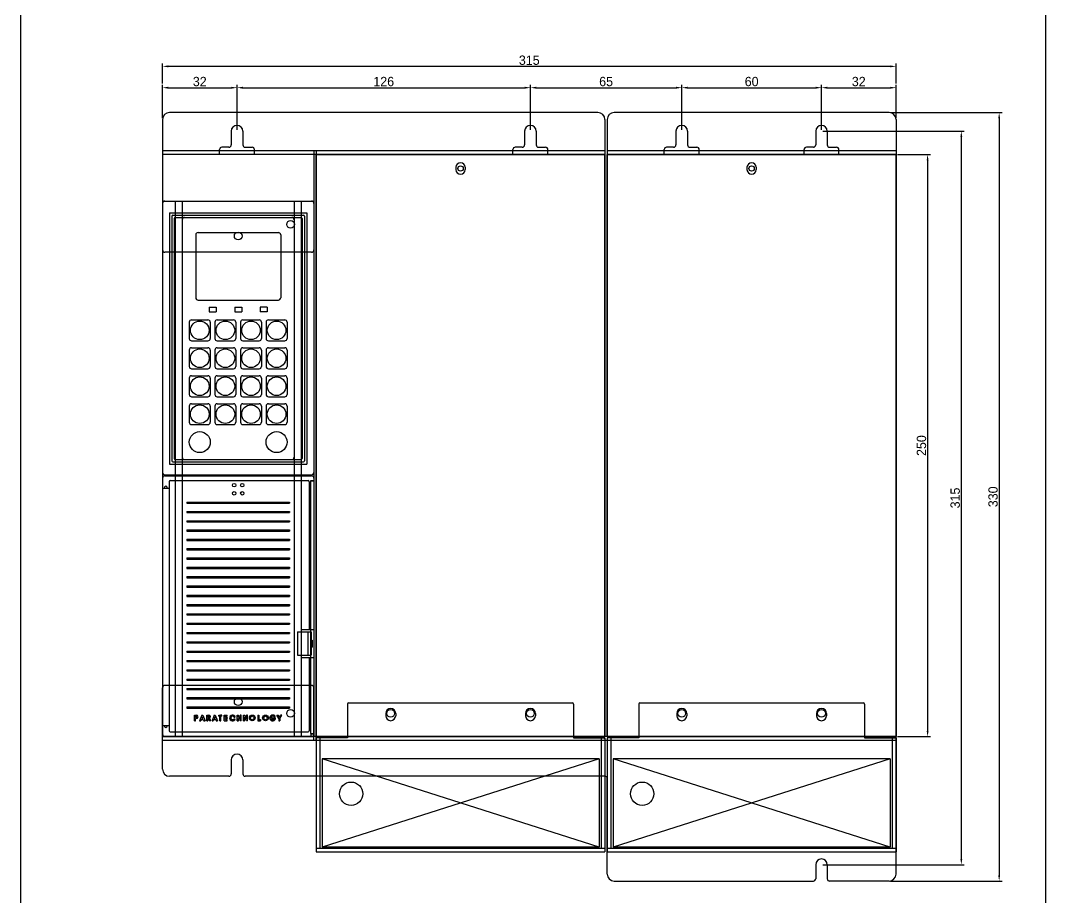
# Model space of a CAD drawing. Header units: millimetres. Extents: x 14468 to 16655, y -2998 to -1717.
# Drawn here: x 15055 to 15495.2, y -2667.4 to -2290.8 of the extents above; entities that cross this region are included whole.
import ezdxf

# ---------------------------------------------------------------- set-up
doc = ezdxf.new("R2010")
doc.units = ezdxf.units.MM
for name, color, linetype in [('CASE', 7, 'Continuous'), ('CASE BRACKET', 7, 'Continuous'), ('CASE COVER', 7, 'Continuous'), ('FAN', 7, 'Continuous'), ('KEYPAD', 1, 'Continuous'), ('PCB BODY', 7, 'Continuous'), ('PCB COVER', 7, 'Continuous'), ('방열판', 7, 'Continuous')]:
    doc.layers.add(name, color=color, linetype=linetype)
doc.dimstyles.get("Standard").update_dxf_attribs({"dimtxt": 4, "dimasz": 2, "dimexe": 0.4, "dimexo": 0.9, "dimgap": 0.9, "dimtad": 1, "dimdsep": 46, "dimtxsty": 'Standard', "dimcen": 0.09, "dimclrd": 6, "dimclre": 6, "dimclrt": 4, "dimadec": 0, "dimazin": 2, "dimtfac": 1, "dimtofl": 0, "dimtmove": 0, "dimatfit": 3, "dimfxl": 1, "dimtolj": 1, "dimtzin": 0, "dimarcsym": 0})

# ---------------------------------------------------------------- blocks, each defined once
blk = doc.blocks.new('*D648')
at = {"color": 6, "lineweight": -2, "transparency": 16777216}
for p, q in [((15399.65, -2338.31), (15460.32, -2338.31)), ((15459.07, -2340.81), (15459.07, -2650.81)), ((15399.65, -2653.31), (15460.32, -2653.31))]:
    blk.add_line(p, q, dxfattribs=at)
at = {"color": 6, "transparency": 16777216}
for points in [[(15458.66, -2340.81), (15459.49, -2340.81), (15459.07, -2338.31)], [(15458.66, -2650.81), (15459.49, -2650.81), (15459.07, -2653.31)]]:
    blk.add_solid(points, dxfattribs=at)
at = {"layer": 'Defpoints', "color": 0, "transparency": 16777216}
for p in [(15399.03, -2338.31), (15399.03, -2653.31), (15459.07, -2653.31)]:
    blk.add_point(p, dxfattribs=at)
at = {"color": 1, "transparency": 16777216, "insert": (15456.45, -2495.81), "char_height": 4, "attachment_point": 5, "rotation": 90}
blk.add_mtext('315', dxfattribs=at)
blk = doc.blocks.new('*D649')
at = {"color": 6, "lineweight": -2, "transparency": 16777216}
for p, q in [((15431.65, -2348.31), (15445.84, -2348.31)), ((15444.59, -2350.81), (15444.59, -2595.81)), ((15431.65, -2598.31), (15445.84, -2598.31))]:
    blk.add_line(p, q, dxfattribs=at)
at = {"color": 6, "transparency": 16777216}
for points in [[(15444.18, -2350.81), (15445.01, -2350.81), (15444.59, -2348.31)], [(15444.18, -2595.81), (15445.01, -2595.81), (15444.59, -2598.31)]]:
    blk.add_solid(points, dxfattribs=at)
at = {"layer": 'Defpoints', "color": 0, "transparency": 16777216}
for p in [(15431.03, -2348.31), (15431.03, -2598.31), (15444.59, -2598.31)]:
    blk.add_point(p, dxfattribs=at)
at = {"color": 1, "transparency": 16777216, "insert": (15441.97, -2473.31), "char_height": 4, "attachment_point": 5, "rotation": 90}
blk.add_mtext('250', dxfattribs=at)
blk = doc.blocks.new('*D650')
at = {"color": 6, "lineweight": -2, "transparency": 16777216}
for p, q in [((15428.65, -2330.31), (15476.58, -2330.31)), ((15475.33, -2332.81), (15475.33, -2657.81)), ((15428.65, -2660.31), (15476.58, -2660.31))]:
    blk.add_line(p, q, dxfattribs=at)
at = {"color": 6, "transparency": 16777216}
for points in [[(15474.92, -2332.81), (15475.75, -2332.81), (15475.33, -2330.31)], [(15474.92, -2657.81), (15475.75, -2657.81), (15475.33, -2660.31)]]:
    blk.add_solid(points, dxfattribs=at)
at = {"layer": 'Defpoints', "color": 0, "transparency": 16777216}
for p in [(15428.03, -2330.31), (15428.03, -2660.31), (15475.33, -2660.31)]:
    blk.add_point(p, dxfattribs=at)
at = {"color": 1, "transparency": 16777216, "insert": (15472.71, -2495.31), "char_height": 4, "attachment_point": 5, "rotation": 90}
blk.add_mtext('330', dxfattribs=at)
blk = doc.blocks.new('*D651')
at = {"color": 6, "lineweight": -2, "transparency": 16777216}
for p, q in [((15116.03, -2332.69), (15116.03, -2318.36)), ((15118.53, -2319.61), (15145.53, -2319.61)), ((15148.03, -2337.69), (15148.03, -2318.36))]:
    blk.add_line(p, q, dxfattribs=at)
at = {"color": 6, "transparency": 16777216}
for points in [[(15118.53, -2319.2), (15118.53, -2320.03), (15116.03, -2319.61)], [(15145.53, -2319.2), (15145.53, -2320.03), (15148.03, -2319.61)]]:
    blk.add_solid(points, dxfattribs=at)
at = {"layer": 'Defpoints', "color": 0, "transparency": 16777216}
for p in [(15148.03, -2319.61), (15116.03, -2333.31), (15148.03, -2338.31)]:
    blk.add_point(p, dxfattribs=at)
at = {"color": 1, "transparency": 16777216, "insert": (15132.03, -2316.99), "char_height": 4, "attachment_point": 5}
blk.add_mtext('32', dxfattribs=at)
blk = doc.blocks.new('*D652')
at = {"color": 6, "lineweight": -2, "transparency": 16777216}
for p, q in [((15148.03, -2337.69), (15148.03, -2318.36)), ((15150.53, -2319.61), (15271.53, -2319.61)), ((15274.03, -2337.69), (15274.03, -2318.36))]:
    blk.add_line(p, q, dxfattribs=at)
at = {"color": 6, "transparency": 16777216}
for points in [[(15150.53, -2319.2), (15150.53, -2320.03), (15148.03, -2319.61)], [(15271.53, -2319.2), (15271.53, -2320.03), (15274.03, -2319.61)]]:
    blk.add_solid(points, dxfattribs=at)
at = {"layer": 'Defpoints', "color": 0, "transparency": 16777216}
for p in [(15274.03, -2319.61), (15148.03, -2338.31), (15274.03, -2338.31)]:
    blk.add_point(p, dxfattribs=at)
at = {"color": 1, "transparency": 16777216, "insert": (15211.03, -2316.99), "char_height": 4, "attachment_point": 5}
blk.add_mtext('126', dxfattribs=at)
blk = doc.blocks.new('*D653')
at = {"color": 6, "lineweight": -2, "transparency": 16777216}
for p, q in [((15399.03, -2337.69), (15399.03, -2318.36)), ((15401.53, -2319.61), (15428.53, -2319.61)), ((15431.03, -2332.69), (15431.03, -2318.36))]:
    blk.add_line(p, q, dxfattribs=at)
at = {"color": 6, "transparency": 16777216}
for points in [[(15401.53, -2319.2), (15401.53, -2320.03), (15399.03, -2319.61)], [(15428.53, -2319.2), (15428.53, -2320.03), (15431.03, -2319.61)]]:
    blk.add_solid(points, dxfattribs=at)
at = {"layer": 'Defpoints', "color": 0, "transparency": 16777216}
for p in [(15431.03, -2319.61), (15431.03, -2333.31), (15399.03, -2338.31)]:
    blk.add_point(p, dxfattribs=at)
at = {"color": 1, "transparency": 16777216, "insert": (15415.03, -2316.99), "char_height": 4, "attachment_point": 5}
blk.add_mtext('32', dxfattribs=at)
blk = doc.blocks.new('*D654')
at = {"color": 6, "lineweight": -2, "transparency": 16777216}
for p, q in [((15116.03, -2317.74), (15116.03, -2309.21)), ((15428.53, -2310.46), (15118.53, -2310.46)), ((15431.03, -2317.74), (15431.03, -2309.21))]:
    blk.add_line(p, q, dxfattribs=at)
at = {"color": 6, "transparency": 16777216}
for points in [[(15118.53, -2310.04), (15118.53, -2310.87), (15116.03, -2310.46)], [(15428.53, -2310.04), (15428.53, -2310.87), (15431.03, -2310.46)]]:
    blk.add_solid(points, dxfattribs=at)
at = {"layer": 'Defpoints', "color": 0, "transparency": 16777216}
for p in [(15116.03, -2310.46), (15116.03, -2318.36), (15431.03, -2318.36)]:
    blk.add_point(p, dxfattribs=at)
at = {"color": 1, "transparency": 16777216, "insert": (15273.53, -2307.83), "char_height": 4, "attachment_point": 5}
blk.add_mtext('315', dxfattribs=at)
blk = doc.blocks.new('*D828')
at = {"color": 6, "lineweight": -2, "transparency": 16777216}
for p, q in [((15274.03, -2337.69), (15274.03, -2318.36)), ((15276.53, -2319.61), (15336.53, -2319.61)), ((15339.03, -2337.69), (15339.03, -2318.36))]:
    blk.add_line(p, q, dxfattribs=at)
at = {"color": 6, "transparency": 16777216}
for points in [[(15276.53, -2319.2), (15276.53, -2320.03), (15274.03, -2319.61)], [(15336.53, -2319.2), (15336.53, -2320.03), (15339.03, -2319.61)]]:
    blk.add_solid(points, dxfattribs=at)
at = {"layer": 'Defpoints', "color": 0, "transparency": 16777216}
for p in [(15339.03, -2319.61), (15274.03, -2338.31), (15339.03, -2338.31)]:
    blk.add_point(p, dxfattribs=at)
at = {"color": 1, "transparency": 16777216, "insert": (15306.53, -2316.99), "char_height": 4, "attachment_point": 5}
blk.add_mtext('65', dxfattribs=at)
blk = doc.blocks.new('*D829')
at = {"color": 6, "lineweight": -2, "transparency": 16777216}
for p, q in [((15339.03, -2337.69), (15339.03, -2318.36)), ((15341.53, -2319.61), (15396.53, -2319.61)), ((15399.03, -2337.69), (15399.03, -2318.36))]:
    blk.add_line(p, q, dxfattribs=at)
at = {"color": 6, "transparency": 16777216}
for points in [[(15341.53, -2319.2), (15341.53, -2320.03), (15339.03, -2319.61)], [(15396.53, -2319.2), (15396.53, -2320.03), (15399.03, -2319.61)]]:
    blk.add_solid(points, dxfattribs=at)
at = {"layer": 'Defpoints', "color": 0, "transparency": 16777216}
for p in [(15399.03, -2319.61), (15339.03, -2338.31), (15399.03, -2338.31)]:
    blk.add_point(p, dxfattribs=at)
at = {"color": 1, "transparency": 16777216, "insert": (15369.03, -2316.99), "char_height": 4, "attachment_point": 5}
blk.add_mtext('60', dxfattribs=at)

msp = doc.modelspace()

# ---------------------------------------------------------------- linework, layer by layer
for p, q in [((15055.045, -1912.257), (15055.045, -2998.249)), ((15495.223, -1912.257), (15495.223, -2998.249))]:
    msp.add_line(p, q)
at = {"layer": 'CASE'}
for p, q in [((15182.025, -2348.31), (15182.025, -2598.31)), ((15182.025, -2348.31), (15193.025, -2348.31)), ((15183.425, -2348.31), (15304.625, -2348.31)), ((15295.025, -2348.31), (15306.025, -2348.31)), ((15306.025, -2348.31), (15306.025, -2598.31)), ((15307.025, -2348.31), (15307.025, -2598.31)), ((15307.025, -2348.31), (15318.025, -2348.31)), ((15308.425, -2348.31), (15429.625, -2348.31)), ((15420.025, -2348.31), (15431.025, -2348.31)), ((15431.025, -2348.31), (15431.025, -2598.31)), ((15116.025, -2368.31), (15116.025, -2598.31)), ((15116.025, -2368.31), (15181.025, -2368.31)), ((15181.025, -2368.31), (15181.025, -2598.31)), ((15179.725, -2596.91), (15179.725, -2488.31)), ((15179.725, -2488.31), (15180.925, -2488.31)), ((15179.825, -2488.41), (15181.025, -2488.41)), ((15179.825, -2597.01), (15181.025, -2597.01)), ((15116.025, -2598.31), (15181.025, -2598.31)), ((15116.025, -2598.31), (15181.025, -2598.31)), ((15179.725, -2597.11), (15179.725, -2598.31)), ((15179.825, -2597.11), (15180.925, -2597.11)), ((15180.925, -2597.11), (15180.925, -2598.31)), ((15182.025, -2598.31), (15193.025, -2598.31)), ((15183.425, -2598.31), (15304.625, -2598.31)), ((15307.025, -2598.31), (15318.025, -2598.31)), ((15308.425, -2598.31), (15429.625, -2598.31))]:
    msp.add_line(p, q, dxfattribs=at)
at = {"layer": 'CASE', "color": 5}
for p, q in [((15196.025, -2583.806), (15292.025, -2583.806)), ((15321.025, -2583.806), (15417.025, -2583.806)), ((15195.525, -2584.306), (15195.525, -2598.806)), ((15292.525, -2584.306), (15292.525, -2598.806)), ((15320.525, -2584.306), (15320.525, -2598.806)), ((15417.525, -2584.306), (15417.525, -2598.806)), ((15211.875, -2588.306), (15211.875, -2589.306)), ((15216.175, -2588.306), (15216.175, -2589.306)), ((15271.875, -2588.306), (15271.875, -2589.306)), ((15276.175, -2588.306), (15276.175, -2589.306)), ((15336.875, -2588.306), (15336.875, -2589.306)), ((15341.175, -2588.306), (15341.175, -2589.306)), ((15396.875, -2588.306), (15396.875, -2589.306)), ((15401.175, -2588.306), (15401.175, -2589.306)), ((15182.025, -2598.806), (15182.025, -2647.806)), ((15195.525, -2598.806), (15182.025, -2598.806)), ((15183.625, -2598.806), (15183.625, -2646.206)), ((15292.525, -2598.806), (15306.025, -2598.806)), ((15304.425, -2598.806), (15304.425, -2646.206)), ((15306.025, -2598.806), (15306.025, -2647.806)), ((15307.025, -2598.806), (15307.025, -2647.806)), ((15320.525, -2598.806), (15307.025, -2598.806)), ((15308.625, -2598.806), (15308.625, -2646.206)), ((15417.525, -2598.806), (15431.025, -2598.806)), ((15429.425, -2598.806), (15429.425, -2646.206)), ((15431.025, -2598.806), (15431.025, -2647.806)), ((15182.025, -2646.206), (15306.025, -2646.206)), ((15182.025, -2647.806), (15306.025, -2647.806)), ((15307.025, -2646.206), (15431.025, -2646.206)), ((15307.025, -2647.806), (15431.025, -2647.806))]:
    msp.add_line(p, q, dxfattribs=at)
at = {"layer": 'CASE'}
for centre in [(15244.025, -2354.31), (15369.025, -2354.31)]:
    msp.add_circle(centre, 1.15, dxfattribs=at)
at = {"layer": 'CASE', "color": 5}
for centre in [(15197.025, -2622.806), (15322.025, -2622.806)]:
    msp.add_circle(centre, 5, dxfattribs=at)
for centre, radius, start, end in [((15196.025, -2584.306), 0.5, 90, 180), ((15292.025, -2584.306), 0.5, 0, 90), ((15321.025, -2584.306), 0.5, 90, 180), ((15417.025, -2584.306), 0.5, 0, 90), ((15214.025, -2588.306), 2.15, 0, 180), ((15274.025, -2588.306), 2.15, 0, 180), ((15339.025, -2588.306), 2.15, 0, 180), ((15399.025, -2588.306), 2.15, 0, 180), ((15214.025, -2589.306), 2.15, 180, 0), ((15274.025, -2589.306), 2.15, 180, 0), ((15339.025, -2589.306), 2.15, 180, 0), ((15399.025, -2589.306), 2.15, 180, 0), ((15182.525, -2599.306), 0.5, 90, 180), ((15305.525, -2599.306), 0.5, 0, 90), ((15307.525, -2599.306), 0.5, 90, 180), ((15430.525, -2599.306), 0.5, 0, 90)]:
    msp.add_arc(centre, radius, start, end, dxfattribs=at)
at = {"layer": 'CASE BRACKET', "color": 2}
for p, q in [((15303.025, -2330.31), (15119.025, -2330.31)), ((15428.025, -2330.31), (15310.025, -2330.31)), ((15116.025, -2333.31), (15116.025, -2389.31)), ((15306.025, -2333.31), (15306.025, -2348.31)), ((15307.025, -2333.31), (15307.025, -2348.31)), ((15431.025, -2333.31), (15431.025, -2348.31)), ((15145.525, -2338.31), (15145.525, -2344.21)), ((15150.525, -2338.31), (15150.525, -2344.21)), ((15271.525, -2338.31), (15271.525, -2344.21)), ((15276.525, -2338.31), (15276.525, -2344.21)), ((15336.525, -2338.31), (15336.525, -2344.21)), ((15341.525, -2338.31), (15341.525, -2344.21)), ((15396.525, -2338.31), (15396.525, -2344.21)), ((15401.525, -2338.31), (15401.525, -2344.21)), ((15144.525, -2345.21), (15141.525, -2345.21)), ((15151.525, -2345.21), (15154.525, -2345.21)), ((15270.525, -2345.21), (15267.525, -2345.21)), ((15277.525, -2345.21), (15280.525, -2345.21)), ((15335.525, -2345.21), (15332.525, -2345.21)), ((15342.525, -2345.21), (15345.525, -2345.21)), ((15395.525, -2345.21), (15392.525, -2345.21)), ((15402.525, -2345.21), (15405.525, -2345.21)), ((15306.025, -2346.71), (15116.025, -2346.71)), ((15306.025, -2348.31), (15116.025, -2348.31)), ((15140.525, -2346.71), (15140.525, -2346.21)), ((15140.525, -2348.31), (15140.525, -2346.71)), ((15155.525, -2346.71), (15155.525, -2346.21)), ((15155.525, -2348.31), (15155.525, -2346.71)), ((15181.025, -2346.71), (15181.025, -2389.31)), ((15182.025, -2346.71), (15182.025, -2348.31)), ((15266.525, -2346.71), (15266.525, -2346.21)), ((15266.525, -2348.31), (15266.525, -2346.71)), ((15281.525, -2346.71), (15281.525, -2346.21)), ((15281.525, -2348.31), (15281.525, -2346.71)), ((15431.025, -2346.71), (15307.025, -2346.71)), ((15431.025, -2348.31), (15307.025, -2348.31)), ((15331.525, -2346.71), (15331.525, -2346.21)), ((15331.525, -2348.31), (15331.525, -2346.71)), ((15346.525, -2346.71), (15346.525, -2346.21)), ((15346.525, -2348.31), (15346.525, -2346.71)), ((15391.525, -2346.71), (15391.525, -2346.21)), ((15391.525, -2348.31), (15391.525, -2346.71)), ((15406.525, -2346.71), (15406.525, -2346.21)), ((15406.525, -2348.31), (15406.525, -2346.71)), ((15180.025, -2390.31), (15117.025, -2390.31)), ((15116.025, -2612.31), (15116.025, -2577.31)), ((15180.025, -2576.31), (15117.025, -2576.31)), ((15181.025, -2599.91), (15181.025, -2577.31)), ((15431.025, -2598.31), (15116.025, -2598.31)), ((15116.025, -2612.31), (15116.025, -2598.31)), ((15431.025, -2599.91), (15116.025, -2599.91)), ((15182.025, -2599.91), (15182.025, -2598.31)), ((15431.025, -2657.31), (15431.025, -2598.31)), ((15145.525, -2608.31), (15145.525, -2614.31)), ((15150.525, -2608.31), (15150.525, -2614.31)), ((15144.525, -2615.31), (15119.025, -2615.31)), ((15306.025, -2615.31), (15151.525, -2615.31)), ((15307.025, -2657.31), (15307.025, -2616.31)), ((15396.525, -2653.31), (15396.525, -2659.31)), ((15401.525, -2653.31), (15401.525, -2659.31)), ((15310.025, -2660.31), (15395.525, -2660.31)), ((15428.025, -2660.31), (15402.525, -2660.31))]:
    msp.add_line(p, q, dxfattribs=at)
for centre in [(15171.025, -2378.31), (15148.525, -2383.31), (15148.525, -2583.31), (15171.025, -2588.31)]:
    msp.add_circle(centre, 1.65, dxfattribs=at)
for centre, radius, start, end in [((15119.025, -2333.31), 3, 90, 180), ((15303.025, -2333.31), 3, 0, 90), ((15310.025, -2333.31), 3, 90, 180), ((15428.025, -2333.31), 3, 0, 90), ((15148.025, -2338.31), 2.5, 0, 180), ((15274.025, -2338.31), 2.5, 0, 180), ((15339.025, -2338.31), 2.5, 0, 180), ((15399.025, -2338.31), 2.5, 0, 180), ((15141.525, -2346.21), 1, 90, 180), ((15144.525, -2344.21), 1, 270, 0), ((15151.525, -2344.21), 1, 180, 270), ((15154.525, -2346.21), 1, 360, 90), ((15267.525, -2346.21), 1, 90, 180), ((15270.525, -2344.21), 1, 270, 0), ((15277.525, -2344.21), 1, 180, 270), ((15280.525, -2346.21), 1, 360, 90), ((15332.525, -2346.21), 1, 90, 180), ((15335.525, -2344.21), 1, 270, 0), ((15342.525, -2344.21), 1, 180, 270), ((15345.525, -2346.21), 1, 360, 90), ((15392.525, -2346.21), 1, 90, 180), ((15395.525, -2344.21), 1, 270, 0), ((15402.525, -2344.21), 1, 180, 270), ((15405.525, -2346.21), 1, 360, 90), ((15117.025, -2389.31), 1, 180, 270), ((15180.025, -2389.31), 1, 270, 0), ((15117.025, -2577.31), 1, 90, 180), ((15180.025, -2577.31), 1, 0, 90), ((15148.025, -2608.31), 2.5, 0, 180), ((15119.025, -2612.31), 3, 180, 270), ((15144.525, -2614.31), 1, 270, 0), ((15151.525, -2614.31), 1, 180, 270), ((15306.025, -2616.31), 1, 0, 90), ((15399.025, -2653.31), 2.5, 0, 180), ((15310.025, -2657.31), 3, 180, 270), ((15428.025, -2657.31), 3, 270, 0), ((15395.525, -2659.31), 1, 270, 0), ((15402.525, -2659.31), 1, 180, 270)]:
    msp.add_arc(centre, radius, start, end, dxfattribs=at)
at = {"layer": 'CASE COVER'}
for p, q in [((15306.025, -2348.31), (15182.025, -2348.31)), ((15182.025, -2348.31), (15182.025, -2598.31)), ((15306.025, -2348.31), (15306.025, -2598.31)), ((15431.025, -2348.31), (15307.025, -2348.31)), ((15307.025, -2348.31), (15307.025, -2598.31)), ((15431.025, -2348.31), (15431.025, -2598.31)), ((15242.025, -2353.81), (15242.025, -2354.81)), ((15246.025, -2353.81), (15246.025, -2354.81)), ((15367.025, -2353.81), (15367.025, -2354.81)), ((15371.025, -2353.81), (15371.025, -2354.81)), ((15306.025, -2598.31), (15182.025, -2598.31)), ((15431.025, -2598.31), (15307.025, -2598.31))]:
    msp.add_line(p, q, dxfattribs=at)
for centre, start, end in [((15244.025, -2353.81), 0, 180), ((15244.025, -2354.81), 180, 0), ((15369.025, -2353.81), 0, 180), ((15369.025, -2354.81), 180, 0)]:
    msp.add_arc(centre, 2, start, end, dxfattribs=at)
at = {"layer": 'FAN', "color": 5}
for p, q in [((15184.525, -2607.806), (15184.525, -2645.806)), ((15303.525, -2607.806), (15184.525, -2645.806)), ((15303.525, -2645.806), (15184.525, -2607.806)), ((15303.525, -2607.806), (15184.525, -2607.806)), ((15303.525, -2607.806), (15303.525, -2645.806)), ((15309.525, -2607.806), (15309.525, -2645.806)), ((15428.525, -2607.806), (15309.525, -2645.806)), ((15428.525, -2645.806), (15309.525, -2607.806)), ((15428.525, -2607.806), (15309.525, -2607.806)), ((15428.525, -2607.806), (15428.525, -2645.806)), ((15303.525, -2645.806), (15184.525, -2645.806)), ((15428.525, -2645.806), (15309.525, -2645.806))]:
    msp.add_line(p, q, dxfattribs=at)
at = {"layer": 'KEYPAD'}
for p, q in [((15124.525, -2376.31), (15124.525, -2478.31)), ((15125.525, -2375.31), (15171.525, -2375.31)), ((15172.525, -2376.31), (15172.525, -2478.31)), ((15130.275, -2382.81), (15130.275, -2409.81)), ((15131.275, -2381.81), (15165.775, -2381.81)), ((15166.775, -2382.81), (15166.775, -2409.81)), ((15131.275, -2410.81), (15165.775, -2410.81)), ((15136.025, -2413.81), (15136.025, -2415.81)), ((15136.025, -2413.81), (15139.025, -2413.81)), ((15136.025, -2415.81), (15139.025, -2415.81)), ((15139.025, -2413.81), (15139.025, -2415.81)), ((15147.025, -2413.81), (15147.025, -2415.81)), ((15147.025, -2413.81), (15150.025, -2413.81)), ((15147.025, -2415.81), (15150.025, -2415.81)), ((15150.025, -2413.81), (15150.025, -2415.81)), ((15158.025, -2413.81), (15158.025, -2415.81)), ((15161.025, -2413.81), (15158.025, -2413.81)), ((15161.025, -2415.81), (15158.025, -2415.81)), ((15161.025, -2413.81), (15161.025, -2415.81)), ((15127.525, -2420.31), (15127.525, -2427.31)), ((15128.525, -2419.31), (15135.525, -2419.31)), ((15136.525, -2420.31), (15136.525, -2427.31)), ((15138.525, -2420.31), (15138.525, -2427.31)), ((15139.525, -2419.31), (15146.525, -2419.31)), ((15147.525, -2420.31), (15147.525, -2427.31)), ((15149.525, -2420.31), (15149.525, -2427.31)), ((15150.525, -2419.31), (15157.525, -2419.31)), ((15158.525, -2420.31), (15158.525, -2427.31)), ((15160.525, -2420.31), (15160.525, -2427.31)), ((15161.525, -2419.31), (15168.525, -2419.31)), ((15169.525, -2420.31), (15169.525, -2427.31)), ((15128.525, -2428.31), (15135.525, -2428.31)), ((15139.525, -2428.31), (15146.525, -2428.31)), ((15150.525, -2428.31), (15157.525, -2428.31)), ((15161.525, -2428.31), (15168.525, -2428.31)), ((15127.525, -2432.31), (15127.525, -2439.31)), ((15128.525, -2431.31), (15135.525, -2431.31)), ((15136.525, -2432.31), (15136.525, -2439.31)), ((15138.525, -2432.31), (15138.525, -2439.31)), ((15139.525, -2431.31), (15146.525, -2431.31)), ((15147.525, -2432.31), (15147.525, -2439.31)), ((15149.525, -2432.31), (15149.525, -2439.31)), ((15150.525, -2431.31), (15157.525, -2431.31)), ((15158.525, -2432.31), (15158.525, -2439.31)), ((15160.525, -2432.31), (15160.525, -2439.31)), ((15161.525, -2431.31), (15168.525, -2431.31)), ((15169.525, -2432.31), (15169.525, -2439.31)), ((15128.525, -2440.31), (15135.525, -2440.31)), ((15139.525, -2440.31), (15146.525, -2440.31)), ((15150.525, -2440.31), (15157.525, -2440.31)), ((15161.525, -2440.31), (15168.525, -2440.31)), ((15127.525, -2444.31), (15127.525, -2451.31)), ((15128.525, -2443.31), (15135.525, -2443.31)), ((15136.525, -2444.31), (15136.525, -2451.31)), ((15138.525, -2444.31), (15138.525, -2451.31)), ((15139.525, -2443.31), (15146.525, -2443.31)), ((15147.525, -2444.31), (15147.525, -2451.31)), ((15149.525, -2444.31), (15149.525, -2451.31)), ((15150.525, -2443.31), (15157.525, -2443.31)), ((15158.525, -2444.31), (15158.525, -2451.31)), ((15160.525, -2444.31), (15160.525, -2451.31)), ((15161.525, -2443.31), (15168.525, -2443.31)), ((15169.525, -2444.31), (15169.525, -2451.31)), ((15128.525, -2452.31), (15135.525, -2452.31)), ((15128.525, -2455.31), (15135.525, -2455.31)), ((15139.525, -2452.31), (15146.525, -2452.31)), ((15139.525, -2455.31), (15146.525, -2455.31)), ((15150.525, -2452.31), (15157.525, -2452.31)), ((15150.525, -2455.31), (15157.525, -2455.31)), ((15161.525, -2452.31), (15168.525, -2452.31)), ((15161.525, -2455.31), (15168.525, -2455.31)), ((15127.525, -2456.31), (15127.525, -2463.31)), ((15136.525, -2456.31), (15136.525, -2463.31)), ((15138.525, -2456.31), (15138.525, -2463.31)), ((15147.525, -2456.31), (15147.525, -2463.31)), ((15149.525, -2456.31), (15149.525, -2463.31)), ((15158.525, -2456.31), (15158.525, -2463.31)), ((15160.525, -2456.31), (15160.525, -2463.31)), ((15169.525, -2456.31), (15169.525, -2463.31)), ((15128.525, -2464.31), (15135.525, -2464.31)), ((15139.525, -2464.31), (15146.525, -2464.31)), ((15150.525, -2464.31), (15157.525, -2464.31)), ((15161.525, -2464.31), (15168.525, -2464.31)), ((15125.525, -2479.31), (15171.525, -2479.31))]:
    msp.add_line(p, q, dxfattribs=at)
for centre, radius in [((15132.025, -2423.81), 4), ((15143.025, -2423.81), 4), ((15154.025, -2423.81), 4), ((15165.025, -2423.81), 4), ((15132.025, -2435.81), 4), ((15143.025, -2435.81), 4), ((15154.025, -2435.81), 4), ((15165.025, -2435.81), 4), ((15132.025, -2447.81), 4), ((15143.025, -2447.81), 4), ((15154.025, -2447.81), 4), ((15165.025, -2447.81), 4), ((15132.025, -2459.81), 4), ((15143.025, -2459.81), 4), ((15154.025, -2459.81), 4), ((15165.025, -2459.81), 4), ((15132.025, -2471.81), 4.5), ((15165.025, -2471.81), 4.5)]:
    msp.add_circle(centre, radius, dxfattribs=at)
for centre, start, end in [((15125.525, -2376.31), 90, 180), ((15171.525, -2376.31), 0, 90), ((15131.275, -2382.81), 90, 180), ((15165.775, -2382.81), 0, 90), ((15131.275, -2409.81), 180, 270), ((15165.775, -2409.81), 270, 0), ((15128.525, -2420.31), 90, 180), ((15135.525, -2420.31), 0, 90), ((15139.525, -2420.31), 90, 180), ((15146.525, -2420.31), 0, 90), ((15150.525, -2420.31), 90, 180), ((15157.525, -2420.31), 0, 90), ((15161.525, -2420.31), 90, 180), ((15168.525, -2420.31), 0, 90), ((15128.525, -2427.31), 180, 270), ((15135.525, -2427.31), 270, 0), ((15139.525, -2427.31), 180, 270), ((15146.525, -2427.31), 270, 0), ((15150.525, -2427.31), 180, 270), ((15157.525, -2427.31), 270, 0), ((15161.525, -2427.31), 180, 270), ((15168.525, -2427.31), 270, 0), ((15128.525, -2432.31), 90, 180), ((15135.525, -2432.31), 0, 90), ((15139.525, -2432.31), 90, 180), ((15146.525, -2432.31), 0, 90), ((15150.525, -2432.31), 90, 180), ((15157.525, -2432.31), 0, 90), ((15161.525, -2432.31), 90, 180), ((15168.525, -2432.31), 0, 90), ((15128.525, -2439.31), 180, 270), ((15135.525, -2439.31), 270, 0), ((15139.525, -2439.31), 180, 270), ((15146.525, -2439.31), 270, 0), ((15150.525, -2439.31), 180, 270), ((15157.525, -2439.31), 270, 0), ((15161.525, -2439.31), 180, 270), ((15168.525, -2439.31), 270, 0), ((15128.525, -2444.31), 90, 180), ((15135.525, -2444.31), 0, 90), ((15139.525, -2444.31), 90, 180), ((15146.525, -2444.31), 0, 90), ((15150.525, -2444.31), 90, 180), ((15157.525, -2444.31), 0, 90), ((15161.525, -2444.31), 90, 180), ((15168.525, -2444.31), 0, 90), ((15128.525, -2451.31), 180, 270), ((15135.525, -2451.31), 270, 0), ((15139.525, -2451.31), 180, 270), ((15146.525, -2451.31), 270, 0), ((15150.525, -2451.31), 180, 270), ((15157.525, -2451.31), 270, 0), ((15161.525, -2451.31), 180, 270), ((15168.525, -2451.31), 270, 0), ((15128.525, -2456.31), 90, 180), ((15135.525, -2456.31), 0, 90), ((15139.525, -2456.31), 90, 180), ((15146.525, -2456.31), 0, 90), ((15150.525, -2456.31), 90, 180), ((15157.525, -2456.31), 0, 90), ((15161.525, -2456.31), 90, 180), ((15168.525, -2456.31), 0, 90), ((15128.525, -2463.31), 180, 270), ((15135.525, -2463.31), 270, 0), ((15139.525, -2463.31), 180, 270), ((15146.525, -2463.31), 270, 0), ((15150.525, -2463.31), 180, 270), ((15157.525, -2463.31), 270, 0), ((15161.525, -2463.31), 180, 270), ((15168.525, -2463.31), 270, 0), ((15125.525, -2478.31), 180, 270), ((15171.525, -2478.31), 270, 0)]:
    msp.add_arc(centre, 1, start, end, dxfattribs=at)
at = {"layer": 'PCB BODY'}
for p, q in [((15116.025, -2369.31), (15116.025, -2484.81)), ((15117.025, -2368.31), (15180.025, -2368.31)), ((15121.525, -2368.31), (15121.525, -2485.81)), ((15124.525, -2368.31), (15124.525, -2485.81)), ((15172.525, -2368.31), (15172.525, -2485.81)), ((15175.525, -2368.31), (15175.525, -2485.81)), ((15181.025, -2369.31), (15181.025, -2484.81)), ((15119.025, -2373.31), (15178.025, -2373.31)), ((15119.025, -2373.31), (15119.025, -2481.31)), ((15120.025, -2374.81), (15120.025, -2479.81)), ((15120.525, -2374.31), (15176.525, -2374.31)), ((15121.025, -2375.81), (15121.025, -2478.81)), ((15121.525, -2375.31), (15175.525, -2375.31)), ((15124.525, -2375.31), (15172.525, -2375.31)), ((15176.025, -2375.81), (15176.025, -2478.81)), ((15177.025, -2374.81), (15177.025, -2479.81)), ((15178.025, -2373.31), (15178.025, -2481.31)), ((15119.025, -2481.31), (15178.025, -2481.31)), ((15120.525, -2480.31), (15176.525, -2480.31)), ((15121.525, -2479.31), (15175.525, -2479.31)), ((15124.525, -2479.31), (15172.525, -2479.31)), ((15117.025, -2485.81), (15180.025, -2485.81))]:
    msp.add_line(p, q, dxfattribs=at)
for centre, radius, start, end in [((15117.025, -2369.31), 1, 90, 180), ((15180.025, -2369.31), 1, 0, 90), ((15120.525, -2374.81), 0.5, 90, 180), ((15121.525, -2375.81), 0.5, 90, 180), ((15175.525, -2375.81), 0.5, 0, 90), ((15176.525, -2374.81), 0.5, 0, 90), ((15120.525, -2479.81), 0.5, 180, 270), ((15121.525, -2478.81), 0.5, 180, 270), ((15175.525, -2478.81), 0.5, 270, 0), ((15176.525, -2479.81), 0.5, 270, 0), ((15117.025, -2484.81), 1, 180, 270), ((15180.025, -2484.81), 1, 270, 0)]:
    msp.add_arc(centre, radius, start, end, dxfattribs=at)
at = {"layer": 'PCB COVER'}
for p, q in [((15117.025, -2486.31), (15180.025, -2486.31)), ((15121.525, -2486.31), (15121.525, -2598.31)), ((15124.525, -2486.31), (15124.525, -2598.31)), ((15172.525, -2486.31), (15172.525, -2598.31)), ((15175.525, -2486.31), (15175.525, -2598.31)), ((15116.025, -2487.31), (15116.025, -2597.31)), ((15118.825, -2488.81), (15118.825, -2595.81)), ((15119.325, -2488.31), (15178.525, -2488.31)), ((15179.025, -2488.81), (15179.025, -2552.31)), ((15181.025, -2487.31), (15181.025, -2552.31)), ((15116.025, -2491.61), (15118.825, -2491.61)), ((15116.675, -2491.61), (15116.675, -2491.555)), ((15116.675, -2491.555), (15118.175, -2491.555)), ((15118.175, -2491.555), (15118.175, -2491.61)), ((15126.525, -2497.56), (15126.525, -2498.06)), ((15126.525, -2497.56), (15170.525, -2497.56)), ((15126.525, -2498.06), (15170.525, -2498.06)), ((15170.525, -2497.56), (15170.525, -2498.06)), ((15126.525, -2501.56), (15126.525, -2502.06)), ((15126.525, -2501.56), (15170.525, -2501.56)), ((15126.525, -2502.06), (15170.525, -2502.06)), ((15170.525, -2501.56), (15170.525, -2502.06)), ((15126.525, -2505.56), (15126.525, -2506.06)), ((15126.525, -2505.56), (15170.525, -2505.56)), ((15126.525, -2506.06), (15170.525, -2506.06)), ((15170.525, -2505.56), (15170.525, -2506.06)), ((15126.525, -2509.56), (15126.525, -2510.06)), ((15126.525, -2509.56), (15170.525, -2509.56)), ((15126.525, -2510.06), (15170.525, -2510.06)), ((15170.525, -2509.56), (15170.525, -2510.06)), ((15126.525, -2513.56), (15126.525, -2514.06)), ((15126.525, -2513.56), (15170.525, -2513.56)), ((15126.525, -2514.06), (15170.525, -2514.06)), ((15126.525, -2517.56), (15126.525, -2518.06)), ((15126.525, -2517.56), (15170.525, -2517.56)), ((15170.525, -2513.56), (15170.525, -2514.06)), ((15170.525, -2517.56), (15170.525, -2518.06)), ((15126.525, -2518.06), (15170.525, -2518.06)), ((15126.525, -2521.56), (15126.525, -2522.06)), ((15126.525, -2521.56), (15170.525, -2521.56)), ((15126.525, -2522.06), (15170.525, -2522.06)), ((15170.525, -2521.56), (15170.525, -2522.06)), ((15126.525, -2525.56), (15126.525, -2526.06)), ((15126.525, -2525.56), (15170.525, -2525.56)), ((15126.525, -2526.06), (15170.525, -2526.06)), ((15170.525, -2525.56), (15170.525, -2526.06)), ((15126.525, -2529.56), (15126.525, -2530.06)), ((15126.525, -2529.56), (15170.525, -2529.56)), ((15126.525, -2530.06), (15170.525, -2530.06)), ((15170.525, -2529.56), (15170.525, -2530.06)), ((15126.525, -2533.56), (15126.525, -2534.06)), ((15126.525, -2533.56), (15170.525, -2533.56)), ((15126.525, -2534.06), (15170.525, -2534.06)), ((15170.525, -2533.56), (15170.525, -2534.06)), ((15126.525, -2537.56), (15126.525, -2538.06)), ((15126.525, -2537.56), (15170.525, -2537.56)), ((15126.525, -2538.06), (15170.525, -2538.06)), ((15170.525, -2537.56), (15170.525, -2538.06)), ((15126.525, -2541.56), (15126.525, -2542.06)), ((15126.525, -2541.56), (15170.525, -2541.56)), ((15126.525, -2542.06), (15170.525, -2542.06)), ((15170.525, -2541.56), (15170.525, -2542.06)), ((15126.525, -2545.56), (15126.525, -2546.06)), ((15126.525, -2545.56), (15170.525, -2545.56)), ((15126.525, -2546.06), (15170.525, -2546.06)), ((15170.525, -2545.56), (15170.525, -2546.06)), ((15126.525, -2549.56), (15126.525, -2550.06)), ((15126.525, -2549.56), (15170.525, -2549.56)), ((15126.525, -2550.06), (15170.525, -2550.06)), ((15170.525, -2549.56), (15170.525, -2550.06)), ((15175.525, -2552.31), (15181.025, -2552.31)), ((15126.525, -2553.56), (15126.525, -2554.06)), ((15126.525, -2553.56), (15170.525, -2553.56)), ((15126.525, -2554.06), (15170.525, -2554.06)), ((15170.525, -2553.56), (15170.525, -2554.06)), ((15174.025, -2553.31), (15174.025, -2563.31)), ((15174.025, -2553.31), (15175.525, -2553.31)), ((15175.525, -2553.31), (15179.878, -2553.31)), ((15178.384, -2553.31), (15178.384, -2563.31)), ((15179.878, -2553.31), (15179.878, -2563.31)), ((15179.878, -2556.81), (15180.339, -2556.81)), ((15180.339, -2556.81), (15180.339, -2559.81)), ((15126.525, -2557.56), (15126.525, -2558.06)), ((15126.525, -2557.56), (15170.525, -2557.56)), ((15126.525, -2558.06), (15170.525, -2558.06)), ((15126.525, -2561.56), (15126.525, -2562.06)), ((15126.525, -2561.56), (15170.525, -2561.56)), ((15170.525, -2557.56), (15170.525, -2558.06)), ((15170.525, -2561.56), (15170.525, -2562.06)), ((15179.878, -2559.81), (15180.339, -2559.81)), ((15126.525, -2562.06), (15170.525, -2562.06)), ((15126.525, -2565.56), (15126.525, -2566.06)), ((15126.525, -2565.56), (15170.525, -2565.56)), ((15126.525, -2566.06), (15170.525, -2566.06)), ((15170.525, -2565.56), (15170.525, -2566.06)), ((15174.025, -2563.31), (15175.525, -2563.31)), ((15175.525, -2563.31), (15179.878, -2563.31)), ((15175.525, -2564.31), (15181.025, -2564.31)), ((15179.025, -2564.31), (15179.025, -2595.81)), ((15181.025, -2564.31), (15181.025, -2597.31)), ((15126.525, -2569.56), (15126.525, -2570.06)), ((15126.525, -2569.56), (15170.525, -2569.56)), ((15126.525, -2570.06), (15170.525, -2570.06)), ((15170.525, -2569.56), (15170.525, -2570.06)), ((15126.525, -2573.56), (15126.525, -2574.06)), ((15126.525, -2573.56), (15170.525, -2573.56)), ((15126.525, -2574.06), (15170.525, -2574.06)), ((15170.525, -2573.56), (15170.525, -2574.06)), ((15126.525, -2577.56), (15126.525, -2578.06)), ((15126.525, -2577.56), (15170.525, -2577.56)), ((15126.525, -2578.06), (15170.525, -2578.06)), ((15170.525, -2577.56), (15170.525, -2578.06)), ((15126.525, -2581.56), (15126.525, -2582.06)), ((15126.525, -2581.56), (15170.525, -2581.56)), ((15126.525, -2582.06), (15170.525, -2582.06)), ((15170.525, -2581.56), (15170.525, -2582.06)), ((15126.525, -2585.56), (15126.525, -2586.06)), ((15126.525, -2585.56), (15170.525, -2585.56)), ((15126.525, -2586.06), (15170.525, -2586.06)), ((15170.525, -2585.56), (15170.525, -2586.06)), ((15129.768, -2589.062), (15130.545, -2589.062)), ((15129.768, -2591.48), (15129.768, -2589.062)), ((15130.248, -2591.48), (15129.768, -2591.48)), ((15129.768, -2591.48), (15130.248, -2591.48)), ((15130.248, -2589.542), (15130.545, -2589.542)), ((15130.248, -2590.102), (15130.248, -2589.542)), ((15130.248, -2590.102), (15130.545, -2590.102)), ((15130.248, -2590.582), (15130.545, -2590.582)), ((15130.248, -2591.48), (15130.248, -2590.582)), ((15132.919, -2589.062), (15131.954, -2591.48)), ((15131.954, -2591.48), (15132.471, -2591.48)), ((15132.695, -2590.917), (15132.471, -2591.48)), ((15132.695, -2590.917), (15133.558, -2590.917)), ((15133.127, -2589.837), (15132.887, -2590.437)), ((15132.887, -2590.437), (15133.367, -2590.437)), ((15132.919, -2589.062), (15133.335, -2589.062)), ((15133.127, -2589.837), (15133.367, -2590.437)), ((15133.335, -2589.062), (15134.299, -2591.48)), ((15133.558, -2590.917), (15133.782, -2591.48)), ((15134.299, -2591.48), (15133.782, -2591.48)), ((15133.782, -2591.48), (15134.299, -2591.48)), ((15135.071, -2589.062), (15135.849, -2589.062)), ((15135.071, -2591.48), (15135.071, -2589.062)), ((15135.071, -2591.48), (15135.551, -2591.48)), ((15135.551, -2591.48), (15135.071, -2591.48)), ((15135.071, -2591.48), (15135.551, -2591.48)), ((15135.551, -2589.542), (15135.849, -2589.542)), ((15135.551, -2590.102), (15135.551, -2589.542)), ((15135.551, -2590.102), (15135.849, -2590.102)), ((15135.551, -2591.48), (15135.551, -2590.582)), ((15135.551, -2590.582), (15136.197, -2591.48)), ((15136.109, -2590.536), (15136.789, -2591.479)), ((15136.789, -2591.479), (15136.197, -2591.48)), ((15138.249, -2589.062), (15137.285, -2591.48)), ((15137.285, -2591.48), (15137.802, -2591.48)), ((15138.026, -2590.917), (15137.802, -2591.48)), ((15138.026, -2590.917), (15138.889, -2590.917)), ((15138.457, -2589.837), (15138.217, -2590.437)), ((15138.217, -2590.437), (15138.697, -2590.437)), ((15138.249, -2589.062), (15138.665, -2589.062)), ((15138.457, -2589.837), (15138.697, -2590.437)), ((15138.665, -2589.062), (15139.63, -2591.48)), ((15138.889, -2590.917), (15139.113, -2591.48)), ((15139.63, -2591.48), (15139.113, -2591.48)), ((15139.113, -2591.48), (15139.63, -2591.48)), ((15140.224, -2589.062), (15140.875, -2589.062)), ((15140.224, -2589.542), (15140.224, -2589.062)), ((15140.224, -2589.542), (15140.635, -2589.542)), ((15140.635, -2591.48), (15140.635, -2589.542)), ((15140.635, -2591.48), (15141.115, -2591.48)), ((15141.526, -2589.062), (15140.875, -2589.062)), ((15141.526, -2589.542), (15141.115, -2589.542)), ((15141.115, -2591.48), (15141.115, -2589.542)), ((15141.526, -2589.542), (15141.526, -2589.062)), ((15142.539, -2589.062), (15143.865, -2589.062)), ((15142.539, -2591.48), (15142.539, -2589.062)), ((15142.539, -2591.48), (15143.865, -2591.48)), ((15143.019, -2589.542), (15143.865, -2589.542)), ((15143.019, -2590.031), (15143.019, -2589.542)), ((15143.019, -2590.031), (15143.865, -2590.031)), ((15143.019, -2591), (15143.019, -2590.511)), ((15143.019, -2590.511), (15143.865, -2590.511)), ((15143.019, -2591), (15143.865, -2591)), ((15143.865, -2589.542), (15143.865, -2589.062)), ((15143.865, -2590.031), (15143.865, -2590.511)), ((15143.865, -2591.48), (15143.865, -2591)), ((15146.731, -2589.871), (15147.258, -2589.871)), ((15146.731, -2590.671), (15147.258, -2590.671)), ((15148.116, -2589.062), (15148.596, -2589.062)), ((15148.116, -2591.48), (15148.116, -2589.062)), ((15148.116, -2591.48), (15148.596, -2591.48)), ((15148.596, -2589.977), (15148.596, -2589.062)), ((15148.978, -2589.977), (15148.596, -2589.977)), ((15148.596, -2591.48), (15148.596, -2590.457)), ((15148.978, -2590.457), (15148.596, -2590.457)), ((15148.978, -2589.977), (15149.361, -2589.977)), ((15148.978, -2590.457), (15149.361, -2590.457)), ((15149.841, -2589.062), (15149.361, -2589.062)), ((15149.361, -2589.977), (15149.361, -2589.062)), ((15149.361, -2591.48), (15149.361, -2590.457)), ((15149.841, -2591.48), (15149.361, -2591.48)), ((15149.841, -2591.48), (15149.841, -2589.062)), ((15150.807, -2589.062), (15151.287, -2589.062)), ((15150.807, -2591.48), (15150.807, -2589.062)), ((15150.807, -2591.48), (15151.287, -2591.48)), ((15151.287, -2589.062), (15151.287, -2589.062)), ((15152.052, -2590.6), (15151.287, -2589.062)), ((15151.287, -2591.48), (15151.287, -2589.942)), ((15152.052, -2591.48), (15151.287, -2589.942)), ((15152.532, -2589.062), (15152.052, -2589.062)), ((15152.052, -2590.6), (15152.052, -2589.062)), ((15152.532, -2591.48), (15152.052, -2591.48)), ((15152.052, -2591.48), (15152.052, -2591.48)), ((15152.532, -2591.48), (15152.532, -2589.062)), ((15156.93, -2589.062), (15156.93, -2591.48)), ((15156.93, -2589.062), (15157.41, -2589.062)), ((15156.93, -2591.48), (15158.157, -2591.48)), ((15157.41, -2589.062), (15157.41, -2591)), ((15157.41, -2591), (15158.157, -2591)), ((15158.157, -2591), (15158.157, -2591.48)), ((15163.176, -2590.173), (15163.176, -2590.653)), ((15163.176, -2590.173), (15164.563, -2590.173)), ((15163.176, -2590.653), (15163.985, -2590.653)), ((15164.468, -2589.785), (15163.913, -2589.785)), ((15165.184, -2589.062), (15165.728, -2589.062)), ((15165.994, -2590.584), (15165.184, -2589.062)), ((15166.234, -2590.013), (15165.728, -2589.062)), ((15165.994, -2590.584), (15165.994, -2591.48)), ((15165.994, -2591.48), (15166.474, -2591.48)), ((15166.234, -2590.013), (15166.74, -2589.062)), ((15166.474, -2590.584), (15167.284, -2589.062)), ((15166.474, -2590.584), (15166.474, -2591.48)), ((15167.284, -2589.062), (15166.74, -2589.062)), ((15116.025, -2593.51), (15118.825, -2593.51)), ((15116.675, -2593.51), (15116.675, -2593.565)), ((15116.675, -2593.565), (15118.175, -2593.565)), ((15118.175, -2593.565), (15118.175, -2593.51)), ((15119.325, -2596.31), (15178.525, -2596.31)), ((15117.025, -2598.31), (15180.025, -2598.31))]:
    msp.add_line(p, q, dxfattribs=at)
for centre, radius in [((15146.775, -2490.31), 0.75), ((15150.275, -2490.31), 0.75), ((15146.775, -2493.81), 0.75), ((15150.275, -2493.81), 0.75), ((15154.57, -2590.271), 1.246), ((15154.57, -2590.271), 0.766), ((15160.252, -2590.271), 1.246), ((15160.252, -2590.271), 0.766)]:
    msp.add_circle(centre, radius, dxfattribs=at)
for centre, radius, start, end in [((15117.025, -2487.31), 1, 90, 180), ((15180.025, -2487.31), 1, 0, 90), ((15117.425, -2491.555), 0.75, 0, 180), ((15119.325, -2488.81), 0.5, 90, 180), ((15178.525, -2488.81), 0.5, 0, 90), ((15130.545, -2589.822), 0.76, 270, 90), ((15130.545, -2589.822), 0.28, 270, 90), ((15135.849, -2589.822), 0.76, 290.07397, 90), ((15135.849, -2589.822), 0.28, 270, 90), ((15146.078, -2590.271), 1.246, 18.72276, 341.27724), ((15146.078, -2590.271), 0.766, 31.47272, 328.52728), ((15163.32, -2590.271), 1.246, 22.93688, 4.52933), ((15163.32, -2590.271), 0.766, 39.33687, 330.12783), ((15117.425, -2593.565), 0.75, 180, 0), ((15119.325, -2595.81), 0.5, 180, 270), ((15178.525, -2595.81), 0.5, 270, 0), ((15117.025, -2597.31), 1, 180, 270), ((15180.025, -2597.31), 1, 270, 0)]:
    msp.add_arc(centre, radius, start, end, dxfattribs=at)
at = {"layer": '방열판', "ltscale": 10}
for p, q in [((15182.025, -2598.306), (15182.025, -2348.31)), ((15306.025, -2348.31), (15182.025, -2348.31)), ((15306.025, -2598.306), (15306.025, -2348.31)), ((15307.025, -2598.306), (15307.025, -2348.31)), ((15431.025, -2348.31), (15307.025, -2348.31)), ((15431.025, -2598.306), (15431.025, -2348.31)), ((15182.025, -2598.306), (15306.025, -2598.306)), ((15307.025, -2598.306), (15431.025, -2598.306))]:
    msp.add_line(p, q, dxfattribs=at)
for centre in [(15214.025, -2588.306), (15274.025, -2588.306), (15339.025, -2588.306), (15399.025, -2588.306)]:
    msp.add_circle(centre, 1.65, dxfattribs=at)

# ---------------------------------------------------------------- dimensions: what is measured, and where the dimension line sits
at = {"color": 2}
for base, p1, p2, override, picture, middle in [((15116.025, -2310.458), (15431.025, -2318.363), (15116.025, -2318.363), {"dimasz": 2.5, "dimexe": 1.25, "dimexo": 0.625, "dimgap": 0.625, "dimdsep": 44, "dimcen": 2.5, "dimclrt": 1, "dimazin": 0, "dimtofl": 1, "dimtolj": 0, "dimtzin": 8}, '*D654', (15273.525, -2307.833)), ((15148.025, -2319.613), (15116.025, -2333.31), (15148.025, -2338.31), {"dimasz": 2.5, "dimexe": 1.25, "dimexo": 0.625, "dimgap": 0.625, "dimdsep": 44, "dimcen": 2.5, "dimclrt": 1, "dimazin": 0, "dimtofl": 1, "dimtolj": 0, "dimtzin": 8}, '*D651', (15132.025, -2316.988)), ((15274.025, -2319.613), (15148.025, -2338.31), (15274.025, -2338.31), {"dimasz": 2.5, "dimexe": 1.25, "dimexo": 0.625, "dimgap": 0.625, "dimdsep": 44, "dimcen": 2.5, "dimclrt": 1, "dimazin": 0, "dimtofl": 1, "dimtmove": 1, "dimtolj": 0, "dimtzin": 8}, '*D652', (15211.025, -2316.988)), ((15431.025, -2319.613), (15399.025, -2338.31), (15431.025, -2333.31), {"dimasz": 2.5, "dimexe": 1.25, "dimexo": 0.625, "dimgap": 0.625, "dimdsep": 44, "dimcen": 2.5, "dimclrt": 1, "dimazin": 0, "dimtofl": 1, "dimtmove": 1, "dimtolj": 0, "dimtzin": 8}, '*D653', (15415.025, -2316.988))]:
    dim = msp.add_linear_dim(base=base, p1=p1, p2=p2, dimstyle='Standard', override=override, dxfattribs=at)
    dim.commit()
    dim.dimension.update_dxf_attribs({"geometry": picture, "text_midpoint": middle})
for base, p1, p2, override, picture, middle in [((15339.025, -2319.613), (15274.025, -2338.31), (15339.025, -2338.31), {"dimasz": 2.5, "dimexe": 1.25, "dimexo": 0.625, "dimgap": 0.625, "dimdsep": 44, "dimcen": 2.5, "dimclrt": 1, "dimazin": 0, "dimtofl": 1, "dimtolj": 0, "dimtzin": 8}, '*D828', (15306.525, -2316.988)), ((15399.025, -2319.613), (15339.025, -2338.31), (15399.025, -2338.31), {"dimasz": 2.5, "dimexe": 1.25, "dimexo": 0.625, "dimgap": 0.625, "dimdsep": 44, "dimcen": 2.5, "dimclrt": 1, "dimazin": 0, "dimtofl": 1, "dimtmove": 1, "dimtolj": 0, "dimtzin": 8}, '*D829', (15369.025, -2316.988))]:
    dim = msp.add_linear_dim(base=base, p1=p1, p2=p2, dimstyle='Standard', override=override)
    dim.commit()
    dim.dimension.update_dxf_attribs({"geometry": picture, "text_midpoint": middle})
for base, p1, p2, picture, middle in [((15475.332, -2660.31), (15428.025, -2330.31), (15428.025, -2660.31), '*D650', (15472.707, -2495.31)), ((15459.074, -2653.31), (15399.025, -2338.31), (15399.025, -2653.31), '*D648', (15456.449, -2495.81)), ((15444.594, -2598.306), (15431.025, -2348.31), (15431.025, -2598.306), '*D649', (15441.969, -2473.308))]:
    dim = msp.add_linear_dim(base=base, p1=p1, p2=p2, angle=90, dimstyle='Standard', override={"dimasz": 2.5, "dimexe": 1.25, "dimexo": 0.625, "dimgap": 0.625, "dimdsep": 44, "dimcen": 2.5, "dimclrt": 1, "dimazin": 0, "dimtofl": 1, "dimtolj": 0, "dimtzin": 8}, dxfattribs=at)
    dim.commit()
    dim.dimension.update_dxf_attribs({"geometry": picture, "text_midpoint": middle})

doc.saveas('drawing.dxf')
